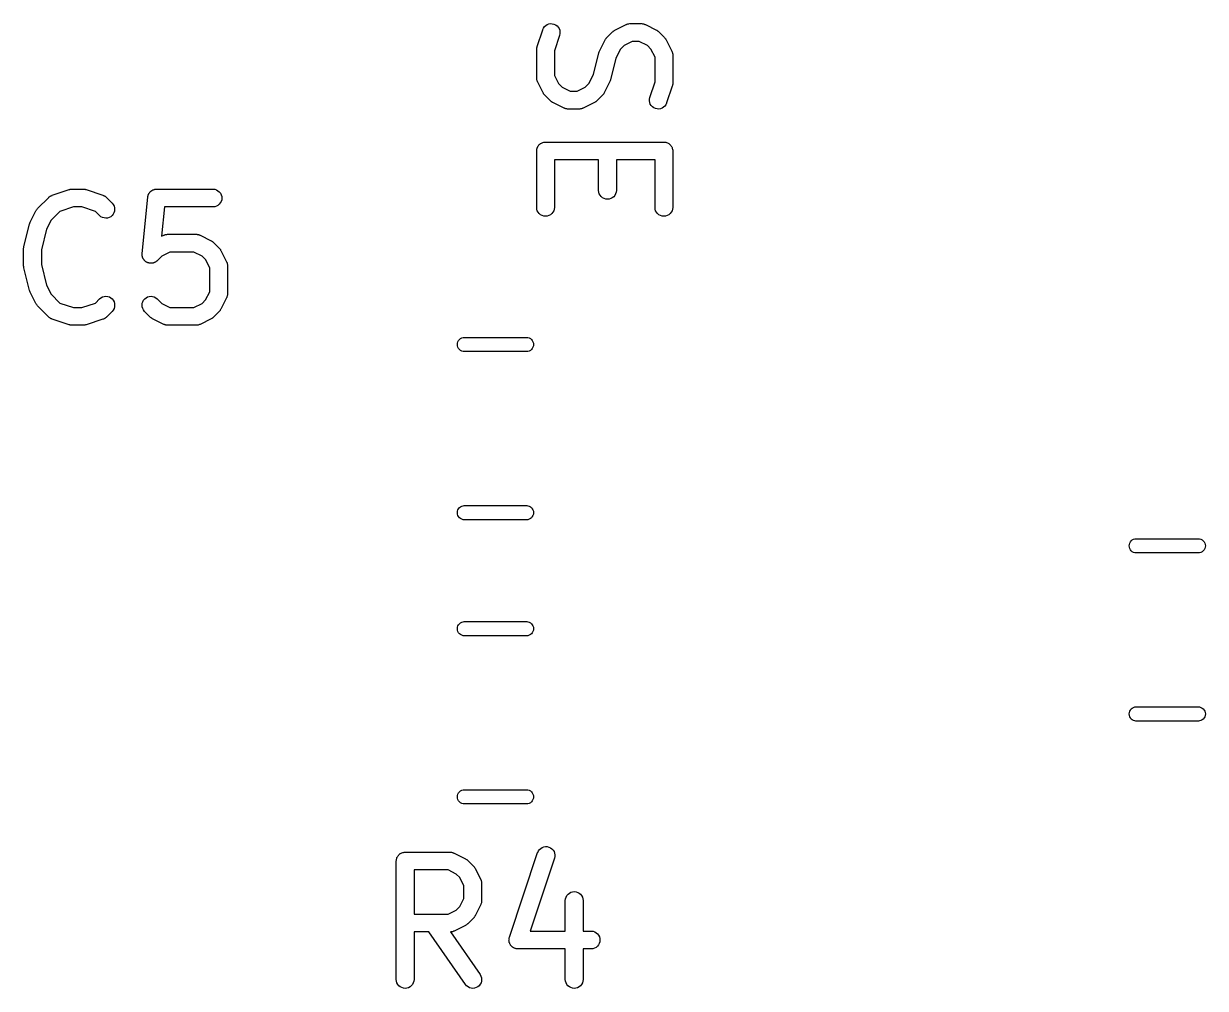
# Model space of a CAD drawing. Extents: x 156.4 to 200.3, y -120.7 to -71.6.
# Drawn here: x 166.34 to 176.32, y -92.03 to -83.88 of the extents above; entities that cross this region are included whole.
import ezdxf

# ---------------------------------------------------------------- set-up
doc = ezdxf.new("R2010")
doc.units = 0
doc.layers.add('BLACK', color=7, linetype='CONTINUOUS')

msp = doc.modelspace()

# ---------------------------------------------------------------- linework, layer by layer
at = {"layer": 'BLACK', "linetype": 'CONTINUOUS'}
for p, q in [((170.676, -84.0738), (170.724, -83.9309)), ((170.724, -83.9299), (170.731, -83.9167)), ((170.724, -83.9309), (170.724, -83.9299)), ((170.731, -83.9167), (170.739, -83.9048)), ((170.739, -83.9048), (170.75, -83.8949)), ((170.75, -83.8949), (170.762, -83.8872)), ((170.762, -83.8872), (170.776, -83.8821)), ((170.776, -83.8821), (170.791, -83.8798)), ((170.791, -83.8798), (170.805, -83.8803)), ((170.805, -83.8803), (170.819, -83.8837)), ((170.819, -83.8837), (170.833, -83.8897)), ((170.833, -83.8897), (170.845, -83.8982)), ((170.845, -83.8982), (170.855, -83.9089)), ((170.855, -83.9089), (170.862, -83.9213)), ((170.862, -83.9213), (170.868, -83.935)), ((170.868, -83.935), (170.87, -83.9495)), ((170.87, -83.9495), (170.87, -83.9641)), ((171.266, -83.9968), (171.314, -83.9492)), ((171.314, -83.9485), (171.318, -83.9459)), ((171.314, -83.9492), (171.314, -83.9485)), ((171.318, -83.9459), (171.321, -83.943)), ((171.321, -83.943), (171.323, -83.9413)), ((171.323, -83.9413), (171.326, -83.9394)), ((171.326, -83.9394), (171.33, -83.9374)), ((171.33, -83.9374), (171.333, -83.9352)), ((171.333, -83.9352), (171.428, -83.8876)), ((171.428, -83.8876), (171.429, -83.8871)), ((171.429, -83.8871), (171.431, -83.8863)), ((171.431, -83.8863), (171.433, -83.8853)), ((171.433, -83.8853), (171.438, -83.8838)), ((171.438, -83.8838), (171.443, -83.8821)), ((171.443, -83.8821), (171.445, -83.8817)), ((171.445, -83.8817), (171.447, -83.8811)), ((171.447, -83.8811), (171.452, -83.8806)), ((171.452, -83.8806), (171.458, -83.8798)), ((171.458, -83.8798), (171.46, -83.8799)), ((171.46, -83.8799), (171.462, -83.8796)), ((171.462, -83.8796), (171.557, -83.8796)), ((171.557, -83.8796), (171.558, -83.8796)), ((171.558, -83.8796), (171.56, -83.8799)), ((171.56, -83.8799), (171.563, -83.8798)), ((171.563, -83.8798), (171.568, -83.8807)), ((171.568, -83.8807), (171.573, -83.8813)), ((171.573, -83.8813), (171.575, -83.8819)), ((171.575, -83.8819), (171.577, -83.8823)), ((171.577, -83.8823), (171.582, -83.8842)), ((171.582, -83.8842), (171.587, -83.8857)), ((171.587, -83.8857), (171.589, -83.8868)), ((171.589, -83.8868), (171.591, -83.8876)), ((171.591, -83.8876), (171.686, -83.9352)), ((171.686, -83.9352), (171.687, -83.9357)), ((171.687, -83.9357), (171.69, -83.9379)), ((171.69, -83.9379), (171.694, -83.9399)), ((171.694, -83.9399), (171.697, -83.9419)), ((171.697, -83.9419), (171.699, -83.9436)), ((171.699, -83.9436), (171.702, -83.9466)), ((171.702, -83.9466), (171.705, -83.9492)), ((171.705, -83.9492), (171.753, -83.9968)), ((170.866, -83.9784), (170.823, -84.1097)), ((170.87, -83.9641), (170.866, -83.9784)), ((171.204, -84.1116), (171.252, -84.0163)), ((171.252, -84.0154), (171.255, -84.0119)), ((171.252, -84.0163), (171.252, -84.0154)), ((171.255, -84.0119), (171.257, -84.0082)), ((171.257, -84.0082), (171.259, -84.0057)), ((171.259, -84.0057), (171.26, -84.0031)), ((171.26, -84.0031), (171.263, -84.0001)), ((171.263, -84.0001), (171.266, -83.9968)), ((171.48, -84.0296), (171.411, -84.0639)), ((171.539, -84.0296), (171.48, -84.0296)), ((171.608, -84.0639), (171.539, -84.0296)), ((171.753, -83.9968), (171.754, -83.9976)), ((171.754, -83.9976), (171.756, -84.0009)), ((171.756, -84.0009), (171.759, -84.0039)), ((171.759, -84.0039), (171.761, -84.0066)), ((171.761, -84.0066), (171.763, -84.009)), ((171.763, -84.009), (171.765, -84.0128)), ((171.765, -84.0128), (171.767, -84.0163)), ((171.767, -84.0163), (171.815, -84.1116)), ((170.673, -84.0881), (170.674, -84.085)), ((170.673, -84.0923), (170.673, -84.0881)), ((170.673, -84.0965), (170.673, -84.0923)), ((170.673, -84.0975), (170.673, -84.0965)), ((170.673, -84.3356), (170.673, -84.0975)), ((170.674, -84.0819), (170.676, -84.0779)), ((170.674, -84.085), (170.674, -84.0819)), ((170.676, -84.0779), (170.676, -84.0738)), ((170.823, -84.1097), (170.823, -84.3179)), ((171.153, -84.3094), (171.199, -84.1269)), ((171.199, -84.1252), (171.202, -84.1187)), ((171.199, -84.1256), (171.199, -84.1252)), ((171.199, -84.1259), (171.199, -84.1256)), ((171.199, -84.1269), (171.199, -84.1259)), ((171.202, -84.1187), (171.204, -84.1122)), ((171.204, -84.1119), (171.204, -84.1116)), ((171.204, -84.1122), (171.204, -84.1119)), ((171.381, -84.0943), (171.342, -84.1713)), ((171.411, -84.0639), (171.381, -84.0943)), ((171.638, -84.0943), (171.608, -84.0639)), ((171.673, -84.1628), (171.638, -84.0943)), ((171.815, -84.1116), (171.815, -84.1125)), ((171.815, -84.1125), (171.816, -84.1146)), ((171.816, -84.1146), (171.817, -84.1165)), ((171.817, -84.1165), (171.818, -84.1215)), ((171.818, -84.1215), (171.82, -84.1263)), ((171.82, -84.1263), (171.821, -84.1284)), ((171.821, -84.1284), (171.821, -84.1306)), ((171.821, -84.1306), (171.822, -84.1357)), ((171.822, -84.1357), (171.822, -84.1407)), ((171.822, -84.1407), (171.822, -84.1429)), ((171.822, -84.1429), (171.823, -84.1451)), ((171.823, -84.1451), (171.823, -84.3832)), ((171.342, -84.1713), (171.297, -84.3538)), ((171.673, -84.371), (171.673, -84.1628)), ((170.673, -84.3378), (170.673, -84.3356)), ((170.673, -84.34), (170.673, -84.3378)), ((170.674, -84.3451), (170.673, -84.34)), ((170.674, -84.3502), (170.674, -84.3451)), ((170.675, -84.3523), (170.674, -84.3502)), ((170.675, -84.3545), (170.675, -84.3523)), ((170.677, -84.3593), (170.675, -84.3545)), ((170.823, -84.3179), (170.857, -84.3864)), ((171.115, -84.3864), (171.153, -84.3094)), ((171.296, -84.3555), (171.294, -84.362)), ((171.297, -84.3538), (171.296, -84.3548)), ((171.296, -84.3548), (171.296, -84.3551)), ((171.296, -84.3551), (171.296, -84.3555)), ((170.678, -84.3642), (170.677, -84.3593)), ((170.679, -84.3661), (170.678, -84.3642)), ((170.68, -84.3682), (170.679, -84.3661)), ((170.681, -84.3691), (170.68, -84.3682)), ((170.728, -84.4644), (170.681, -84.3691)), ((170.857, -84.3864), (170.887, -84.4168)), ((170.887, -84.4168), (170.956, -84.4511)), ((170.956, -84.4511), (171.016, -84.4511)), ((171.016, -84.4511), (171.084, -84.4168)), ((171.084, -84.4168), (171.115, -84.3864)), ((171.291, -84.3691), (171.243, -84.4644)), ((171.294, -84.362), (171.291, -84.3685)), ((171.291, -84.3685), (171.291, -84.3688)), ((171.291, -84.3688), (171.291, -84.3691)), ((171.629, -84.5024), (171.673, -84.371)), ((171.819, -84.4069), (171.771, -84.5498)), ((171.82, -84.4028), (171.819, -84.4069)), ((171.821, -84.3988), (171.82, -84.4028)), ((171.822, -84.3927), (171.821, -84.3957)), ((171.821, -84.3957), (171.821, -84.3988)), ((171.823, -84.3843), (171.822, -84.3884)), ((171.822, -84.3884), (171.822, -84.3927)), ((171.823, -84.3832), (171.823, -84.3843)), ((170.73, -84.4679), (170.728, -84.4644)), ((170.732, -84.4717), (170.73, -84.4679)), ((170.734, -84.4741), (170.732, -84.4717)), ((170.736, -84.4768), (170.734, -84.4741)), ((170.739, -84.4798), (170.736, -84.4768)), ((170.741, -84.4831), (170.739, -84.4798)), ((170.742, -84.4839), (170.741, -84.4831)), ((170.79, -84.5315), (170.742, -84.4839)), ((170.793, -84.5342), (170.79, -84.5315)), ((170.796, -84.5371), (170.793, -84.5342)), ((170.799, -84.5388), (170.796, -84.5371)), ((170.801, -84.5408), (170.799, -84.5388)), ((170.805, -84.5428), (170.801, -84.5408)), ((170.808, -84.5451), (170.805, -84.5428)), ((170.809, -84.5455), (170.808, -84.5451)), ((170.905, -84.5932), (170.809, -84.5455)), ((171.162, -84.5455), (171.067, -84.5932)), ((171.166, -84.5433), (171.162, -84.5455)), ((171.169, -84.5414), (171.166, -84.5433)), ((171.172, -84.5394), (171.169, -84.5414)), ((171.175, -84.5377), (171.172, -84.5394)), ((171.178, -84.5348), (171.175, -84.5377)), ((171.181, -84.5322), (171.178, -84.5348)), ((171.182, -84.5315), (171.181, -84.5322)), ((171.229, -84.4839), (171.182, -84.5315)), ((171.232, -84.4806), (171.229, -84.4839)), ((171.235, -84.4776), (171.232, -84.4806)), ((171.237, -84.475), (171.235, -84.4776)), ((171.239, -84.4726), (171.237, -84.475)), ((171.241, -84.4688), (171.239, -84.4726)), ((171.243, -84.4653), (171.241, -84.4688)), ((171.243, -84.4644), (171.243, -84.4653)), ((171.625, -84.5313), (171.626, -84.5166)), ((171.628, -84.5457), (171.625, -84.5313)), ((171.626, -84.5166), (171.629, -84.5024)), ((171.633, -84.5594), (171.628, -84.5457)), ((171.771, -84.5508), (171.765, -84.5641)), ((171.771, -84.5498), (171.771, -84.5508)), ((170.907, -84.5939), (170.905, -84.5932)), ((170.909, -84.595), (170.907, -84.5939)), ((170.913, -84.5966), (170.909, -84.595)), ((170.918, -84.5984), (170.913, -84.5966)), ((170.92, -84.5988), (170.918, -84.5984)), ((170.923, -84.5994), (170.92, -84.5988)), ((170.928, -84.6), (170.923, -84.5994)), ((170.933, -84.6009), (170.928, -84.6)), ((170.935, -84.6008), (170.933, -84.6009)), ((170.937, -84.6011), (170.935, -84.6008)), ((170.938, -84.6011), (170.937, -84.6011)), ((171.033, -84.6011), (170.938, -84.6011)), ((171.036, -84.6009), (171.033, -84.6011)), ((171.038, -84.6009), (171.036, -84.6009)), ((171.043, -84.6001), (171.038, -84.6009)), ((171.048, -84.5996), (171.043, -84.6001)), ((171.05, -84.599), (171.048, -84.5996)), ((171.052, -84.5987), (171.05, -84.599)), ((171.057, -84.5969), (171.052, -84.5987)), ((171.062, -84.5954), (171.057, -84.5969)), ((171.064, -84.5944), (171.062, -84.5954)), ((171.066, -84.5936), (171.064, -84.5944)), ((171.067, -84.5932), (171.066, -84.5936)), ((171.641, -84.5718), (171.633, -84.5594)), ((171.651, -84.5825), (171.641, -84.5718)), ((171.662, -84.591), (171.651, -84.5825)), ((171.676, -84.5971), (171.662, -84.591)), ((171.69, -84.6004), (171.676, -84.5971)), ((171.705, -84.6009), (171.69, -84.6004)), ((171.719, -84.5986), (171.705, -84.6009)), ((171.733, -84.5935), (171.719, -84.5986)), ((171.745, -84.5858), (171.733, -84.5935)), ((171.756, -84.5759), (171.745, -84.5858)), ((171.765, -84.5641), (171.756, -84.5759)), ((170.673, -84.9465), (170.674, -84.9396)), ((170.673, -84.9536), (170.673, -84.9465)), ((170.673, -84.9541), (170.673, -84.9536)), ((170.673, -84.9546), (170.673, -84.9541)), ((170.673, -84.9541), (170.673, -84.9541)), ((170.673, -84.9541), (170.673, -84.9541)), ((170.673, -85.4308), (170.673, -84.9546)), ((170.674, -84.939), (170.676, -84.9324)), ((170.674, -84.9393), (170.674, -84.939)), ((170.674, -84.9396), (170.674, -84.9393)), ((170.676, -84.9324), (170.678, -84.9256)), ((170.678, -84.9256), (170.679, -84.9253)), ((170.679, -84.9251), (170.682, -84.9189)), ((170.679, -84.9253), (170.679, -84.9251)), ((170.682, -84.9189), (170.685, -84.9127)), ((170.685, -84.9127), (170.686, -84.9125)), ((170.686, -84.9123), (170.69, -84.9068)), ((170.686, -84.9125), (170.686, -84.9123)), ((170.69, -84.9068), (170.695, -84.9014)), ((170.695, -84.9011), (170.701, -84.8967)), ((170.695, -84.9013), (170.695, -84.9011)), ((170.695, -84.9014), (170.695, -84.9013)), ((170.701, -84.8967), (170.706, -84.8922)), ((170.706, -84.892), (170.707, -84.8919)), ((170.706, -84.8922), (170.706, -84.892)), ((170.707, -84.8919), (170.713, -84.8886)), ((170.713, -84.8886), (170.719, -84.8853)), ((170.719, -84.8852), (170.72, -84.8851)), ((170.719, -84.8853), (170.719, -84.8852)), ((170.72, -84.8851), (170.726, -84.8831)), ((170.726, -84.8831), (170.733, -84.8811)), ((170.733, -84.8811), (170.733, -84.881)), ((170.733, -84.881), (170.734, -84.881)), ((170.734, -84.881), (170.741, -84.8803)), ((170.741, -84.8803), (170.748, -84.8796)), ((170.748, -84.8796), (171.748, -84.8796)), ((171.748, -84.8796), (171.748, -84.8796)), ((171.748, -84.8796), (171.748, -84.8796)), ((171.748, -84.8796), (171.749, -84.8796)), ((171.748, -84.8796), (171.748, -84.8796)), ((171.749, -84.8796), (171.756, -84.8804)), ((171.756, -84.8804), (171.763, -84.8812)), ((171.763, -84.8812), (171.763, -84.8813)), ((171.763, -84.8813), (171.763, -84.8813)), ((171.763, -84.8813), (171.77, -84.8834)), ((171.77, -84.8834), (171.777, -84.8855)), ((171.777, -84.8855), (171.777, -84.8856)), ((171.777, -84.8856), (171.777, -84.8857)), ((171.777, -84.8857), (171.783, -84.8891)), ((171.783, -84.8891), (171.79, -84.8925)), ((171.79, -84.8925), (171.79, -84.8926)), ((171.79, -84.8926), (171.79, -84.8928)), ((171.79, -84.8928), (171.795, -84.8973)), ((171.795, -84.8973), (171.801, -84.9018)), ((171.801, -84.9018), (171.801, -84.902)), ((171.801, -84.902), (171.801, -84.9022)), ((171.801, -84.9022), (171.806, -84.9076)), ((171.806, -84.9076), (171.81, -84.9131)), ((171.81, -84.9131), (171.81, -84.9134)), ((171.81, -84.9134), (171.81, -84.9136)), ((171.81, -84.9136), (171.814, -84.9198)), ((171.814, -84.9198), (171.817, -84.9261)), ((171.817, -84.9261), (171.817, -84.9263)), ((171.817, -84.9263), (171.817, -84.9265)), ((171.817, -84.9265), (171.819, -84.9333)), ((171.819, -84.9333), (171.821, -84.9401)), ((171.821, -84.9401), (171.821, -84.9403)), ((171.821, -84.9403), (171.821, -84.9406)), ((171.821, -84.9406), (171.822, -84.9476)), ((171.822, -84.9476), (171.823, -84.9546)), ((171.823, -84.9546), (171.823, -85.4308)), ((171.196, -85.0296), (170.823, -85.0296)), ((170.823, -85.0296), (170.823, -85.4308)), ((171.196, -85.288), (171.196, -85.0296)), ((171.673, -85.0296), (171.346, -85.0296)), ((171.346, -85.0296), (171.346, -85.288)), ((171.673, -85.4308), (171.673, -85.0296)), ((166.456, -85.4422), (166.552, -85.347)), ((166.552, -85.3462), (166.554, -85.3449)), ((166.552, -85.347), (166.552, -85.3462)), ((166.554, -85.3449), (166.556, -85.3433)), ((166.556, -85.3433), (166.56, -85.3403)), ((166.56, -85.3403), (166.564, -85.3371)), ((166.564, -85.3371), (166.566, -85.3361)), ((166.566, -85.3361), (166.568, -85.3348)), ((166.568, -85.3348), (166.572, -85.3327)), ((166.572, -85.3327), (166.577, -85.3304)), ((166.577, -85.3304), (166.579, -85.3297)), ((166.579, -85.3297), (166.581, -85.3288)), ((166.581, -85.3288), (166.724, -85.2812)), ((166.724, -85.2812), (166.725, -85.2809)), ((166.725, -85.2809), (166.729, -85.28)), ((166.729, -85.28), (166.733, -85.2788)), ((166.733, -85.2788), (166.736, -85.2785)), ((166.736, -85.2785), (166.739, -85.2779)), ((166.739, -85.2779), (166.743, -85.2778)), ((166.743, -85.2778), (166.748, -85.2774)), ((166.748, -85.2774), (166.843, -85.2774)), ((166.843, -85.2774), (166.844, -85.2774)), ((166.844, -85.2774), (166.848, -85.2779)), ((166.848, -85.2779), (166.852, -85.278)), ((166.852, -85.278), (166.855, -85.2787)), ((166.855, -85.2787), (166.858, -85.279)), ((166.858, -85.279), (166.862, -85.2803)), ((166.862, -85.2803), (166.867, -85.2812)), ((166.867, -85.2812), (167.009, -85.3288)), ((167.009, -85.3288), (167.01, -85.3292)), ((167.01, -85.3292), (167.012, -85.3301)), ((167.012, -85.3301), (167.015, -85.3308)), ((167.015, -85.3308), (167.019, -85.3332)), ((167.019, -85.3332), (167.024, -85.3353)), ((167.024, -85.3353), (167.025, -85.3366)), ((167.025, -85.3366), (167.027, -85.3377)), ((167.027, -85.3377), (167.031, -85.3409)), ((167.031, -85.3409), (167.036, -85.3439)), ((167.036, -85.3439), (167.037, -85.3456)), ((167.037, -85.3456), (167.039, -85.347)), ((167.039, -85.347), (167.086, -85.3946)), ((167.34, -85.8211), (167.387, -85.3449)), ((167.387, -85.3439), (167.388, -85.3406)), ((167.387, -85.3449), (167.387, -85.3439)), ((167.388, -85.3373), (167.39, -85.3335)), ((167.388, -85.3406), (167.388, -85.3373)), ((167.39, -85.3296), (167.392, -85.3265)), ((167.39, -85.3335), (167.39, -85.3296)), ((167.392, -85.3265), (167.393, -85.3233)), ((167.393, -85.3233), (167.395, -85.3198)), ((167.395, -85.3198), (167.396, -85.3161)), ((167.396, -85.3161), (167.398, -85.3134)), ((167.398, -85.3134), (167.4, -85.3104)), ((167.4, -85.3104), (167.402, -85.3074)), ((167.402, -85.3074), (167.405, -85.3041)), ((167.405, -85.3041), (167.407, -85.3017)), ((167.407, -85.3017), (167.409, -85.2992)), ((167.409, -85.2992), (167.412, -85.2966)), ((167.412, -85.2966), (167.415, -85.2938)), ((167.415, -85.2938), (167.418, -85.292)), ((167.418, -85.292), (167.42, -85.2899)), ((167.42, -85.2899), (167.424, -85.288)), ((167.424, -85.288), (167.427, -85.2858)), ((167.427, -85.2858), (167.43, -85.2846)), ((167.43, -85.2846), (167.433, -85.283)), ((167.433, -85.283), (167.437, -85.2819)), ((167.437, -85.2819), (167.441, -85.2804)), ((167.441, -85.2804), (167.444, -85.2798)), ((167.444, -85.2798), (167.447, -85.2788)), ((167.447, -85.2788), (167.451, -85.2784)), ((167.451, -85.2784), (167.455, -85.2777)), ((167.455, -85.2777), (167.459, -85.2777)), ((167.459, -85.2777), (167.462, -85.2774)), ((167.462, -85.2774), (167.938, -85.2774)), ((167.938, -85.2774), (167.939, -85.2774)), ((167.939, -85.2774), (167.954, -85.279)), ((167.954, -85.279), (167.968, -85.2834)), ((167.968, -85.2834), (167.98, -85.2905)), ((167.98, -85.2905), (167.992, -85.2999)), ((167.992, -85.2999), (168.001, -85.3113)), ((168.001, -85.3113), (168.008, -85.3243)), ((168.008, -85.3243), (168.012, -85.3383)), ((168.012, -85.3383), (168.013, -85.3529)), ((168.013, -85.3529), (168.012, -85.3675)), ((171.198, -85.3025), (171.196, -85.288)), ((171.202, -85.3166), (171.198, -85.3025)), ((171.209, -85.3295), (171.202, -85.3166)), ((171.218, -85.3408), (171.209, -85.3295)), ((171.229, -85.3502), (171.218, -85.3408)), ((171.242, -85.3571), (171.229, -85.3502)), ((171.312, -85.3507), (171.3, -85.3575)), ((171.324, -85.3416), (171.312, -85.3507)), ((171.333, -85.3303), (171.324, -85.3416)), ((171.34, -85.3175), (171.333, -85.3303)), ((171.345, -85.3036), (171.34, -85.3175)), ((171.346, -85.289), (171.345, -85.3036)), ((171.346, -85.288), (171.346, -85.289)), ((166.445, -85.4572), (166.447, -85.4535)), ((166.447, -85.4535), (166.449, -85.4511)), ((166.449, -85.4511), (166.451, -85.4485)), ((166.451, -85.4485), (166.454, -85.4455)), ((166.454, -85.4455), (166.456, -85.4422)), ((166.76, -85.4274), (166.645, -85.4656)), ((166.831, -85.4274), (166.76, -85.4274)), ((166.945, -85.4656), (166.831, -85.4274)), ((167.086, -85.3946), (167.087, -85.3953)), ((167.087, -85.3953), (167.096, -85.4068)), ((167.096, -85.4068), (167.103, -85.4198)), ((167.103, -85.4198), (167.107, -85.4338)), ((167.107, -85.4338), (167.108, -85.4484)), ((167.108, -85.4484), (167.107, -85.463)), ((167.53, -85.4274), (167.505, -85.6756)), ((167.938, -85.4274), (167.53, -85.4274)), ((167.953, -85.426), (167.938, -85.4274)), ((167.967, -85.4217), (167.953, -85.426)), ((167.98, -85.4148), (167.967, -85.4217)), ((167.991, -85.4056), (167.98, -85.4148)), ((168, -85.3943), (167.991, -85.4056)), ((168.007, -85.3814), (168, -85.3943)), ((168.012, -85.3675), (168.007, -85.3814)), ((170.674, -85.4454), (170.673, -85.4308)), ((170.678, -85.4594), (170.674, -85.4454)), ((170.821, -85.4464), (170.817, -85.4604)), ((170.823, -85.4319), (170.821, -85.4464)), ((170.823, -85.4308), (170.823, -85.4319)), ((171.256, -85.3614), (171.242, -85.3571)), ((171.271, -85.363), (171.256, -85.3614)), ((171.285, -85.3616), (171.271, -85.363)), ((171.3, -85.3575), (171.285, -85.3616)), ((171.674, -85.4454), (171.673, -85.4308)), ((171.678, -85.4594), (171.674, -85.4454)), ((171.821, -85.4464), (171.817, -85.4604)), ((171.823, -85.4319), (171.821, -85.4464)), ((171.823, -85.4308), (171.823, -85.4319)), ((166.395, -85.5569), (166.442, -85.4617)), ((166.442, -85.4617), (166.443, -85.4608)), ((166.443, -85.4608), (166.445, -85.4572)), ((166.571, -85.5397), (166.533, -85.6167)), ((166.645, -85.4656), (166.571, -85.5397)), ((166.98, -85.5007), (166.945, -85.4656)), ((166.992, -85.5099), (166.98, -85.5007)), ((167.005, -85.5169), (166.992, -85.5099)), ((167.019, -85.5211), (167.005, -85.5169)), ((167.033, -85.5226), (167.019, -85.5211)), ((167.048, -85.5212), (167.033, -85.5226)), ((167.062, -85.5171), (167.048, -85.5212)), ((167.075, -85.5102), (167.062, -85.5171)), ((167.086, -85.501), (167.075, -85.5102)), ((167.095, -85.4898), (167.086, -85.501)), ((167.102, -85.4769), (167.095, -85.4898)), ((167.107, -85.463), (167.102, -85.4769)), ((170.685, -85.4723), (170.678, -85.4594)), ((170.694, -85.4837), (170.685, -85.4723)), ((170.706, -85.493), (170.694, -85.4837)), ((170.719, -85.5), (170.706, -85.493)), ((170.733, -85.5043), (170.719, -85.5)), ((170.747, -85.5058), (170.733, -85.5043)), ((170.762, -85.5045), (170.747, -85.5058)), ((170.776, -85.5004), (170.762, -85.5045)), ((170.789, -85.4936), (170.776, -85.5004)), ((170.8, -85.4844), (170.789, -85.4936)), ((170.81, -85.4732), (170.8, -85.4844)), ((170.817, -85.4604), (170.81, -85.4732)), ((171.685, -85.4723), (171.678, -85.4594)), ((171.694, -85.4837), (171.685, -85.4723)), ((171.706, -85.493), (171.694, -85.4837)), ((171.719, -85.5), (171.706, -85.493)), ((171.733, -85.5043), (171.719, -85.5)), ((171.747, -85.5058), (171.733, -85.5043)), ((171.762, -85.5045), (171.747, -85.5058)), ((171.776, -85.5004), (171.762, -85.5045)), ((171.789, -85.4936), (171.776, -85.5004)), ((171.8, -85.4844), (171.789, -85.4936)), ((171.81, -85.4732), (171.8, -85.4844)), ((171.817, -85.4604), (171.81, -85.4732)), ((166.342, -85.7628), (166.389, -85.5723)), ((166.389, -85.5713), (166.39, -85.5709)), ((166.389, -85.5723), (166.389, -85.5713)), ((166.39, -85.5706), (166.392, -85.5641)), ((166.39, -85.5709), (166.39, -85.5706)), ((166.392, -85.5641), (166.395, -85.5576)), ((166.395, -85.5573), (166.395, -85.5569)), ((166.395, -85.5576), (166.395, -85.5573)), ((166.533, -85.6167), (166.489, -85.7902)), ((167.505, -85.6756), (167.524, -85.6663)), ((167.524, -85.6663), (167.525, -85.6658)), ((167.525, -85.6658), (167.527, -85.665)), ((167.527, -85.665), (167.529, -85.664)), ((167.529, -85.664), (167.533, -85.6625)), ((167.533, -85.6625), (167.538, -85.6607)), ((167.538, -85.6607), (167.54, -85.6604)), ((167.54, -85.6604), (167.543, -85.6598)), ((167.543, -85.6598), (167.548, -85.6593)), ((167.548, -85.6593), (167.553, -85.6585)), ((167.553, -85.6585), (167.555, -85.6585)), ((167.555, -85.6585), (167.557, -85.6583)), ((167.557, -85.6583), (167.795, -85.6583)), ((167.795, -85.6583), (167.796, -85.6583)), ((167.796, -85.6583), (167.798, -85.6586)), ((167.798, -85.6586), (167.801, -85.6585)), ((167.801, -85.6585), (167.806, -85.6594)), ((167.806, -85.6594), (167.811, -85.66)), ((167.811, -85.66), (167.813, -85.6606)), ((167.813, -85.6606), (167.815, -85.661)), ((167.815, -85.661), (167.82, -85.6628)), ((167.82, -85.6628), (167.825, -85.6644)), ((167.825, -85.6644), (167.827, -85.6655)), ((167.827, -85.6655), (167.829, -85.6663)), ((167.829, -85.6663), (167.924, -85.7139)), ((167.924, -85.7139), (167.925, -85.7143)), ((167.925, -85.7143), (167.928, -85.7166)), ((167.928, -85.7166), (167.932, -85.7186)), ((167.932, -85.7186), (167.935, -85.7206)), ((167.935, -85.7206), (167.937, -85.7223)), ((167.937, -85.7223), (167.94, -85.7252)), ((167.94, -85.7252), (167.944, -85.7279)), ((167.944, -85.7279), (167.991, -85.7755)), ((166.339, -85.7772), (166.34, -85.7713)), ((166.339, -85.7786), (166.339, -85.7772)), ((166.339, -85.7799), (166.339, -85.7786)), ((166.339, -85.781), (166.339, -85.7799)), ((166.339, -85.9238), (166.339, -85.781)), ((166.34, -85.7713), (166.341, -85.7654)), ((166.341, -85.7641), (166.342, -85.7628)), ((166.341, -85.7654), (166.341, -85.7641)), ((166.489, -85.7902), (166.489, -85.9146)), ((167.339, -85.8283), (167.34, -85.8247)), ((167.34, -85.832), (167.339, -85.8283)), ((167.34, -85.8247), (167.34, -85.8211)), ((167.34, -85.8357), (167.34, -85.832)), ((167.34, -85.8393), (167.34, -85.8357)), ((167.341, -85.8429), (167.34, -85.8393)), ((167.342, -85.8465), (167.341, -85.8429)), ((167.342, -85.8501), (167.342, -85.8465)), ((167.344, -85.8534), (167.342, -85.8501)), ((167.345, -85.8569), (167.344, -85.8534)), ((167.506, -85.8426), (167.467, -85.8816)), ((167.575, -85.8083), (167.506, -85.8426)), ((167.778, -85.8083), (167.575, -85.8083)), ((167.846, -85.8426), (167.778, -85.8083)), ((167.876, -85.873), (167.846, -85.8426)), ((167.991, -85.7755), (167.992, -85.7763)), ((167.992, -85.7763), (167.994, -85.7796)), ((167.994, -85.7796), (167.997, -85.7826)), ((167.997, -85.7826), (167.999, -85.7853)), ((167.999, -85.7853), (168.001, -85.7877)), ((168.001, -85.7877), (168.003, -85.7915)), ((168.003, -85.7915), (168.005, -85.795)), ((168.005, -85.795), (168.053, -85.8903)), ((166.339, -85.9251), (166.339, -85.9238)), ((166.339, -85.9265), (166.339, -85.9251)), ((166.34, -85.9324), (166.339, -85.9265)), ((166.341, -85.9384), (166.34, -85.9324)), ((166.341, -85.9397), (166.341, -85.9384)), ((166.341, -85.941), (166.341, -85.9397)), ((166.342, -85.942), (166.341, -85.941)), ((166.389, -86.1325), (166.342, -85.942)), ((166.489, -85.9146), (166.533, -86.0881)), ((167.347, -85.8602), (167.345, -85.8569)), ((167.348, -85.8637), (167.347, -85.8602)), ((167.35, -85.8667), (167.348, -85.8637)), ((167.352, -85.8699), (167.35, -85.8667)), ((167.354, -85.8728), (167.352, -85.8699)), ((167.356, -85.8759), (167.354, -85.8728)), ((167.359, -85.8784), (167.356, -85.8759)), ((167.361, -85.8812), (167.359, -85.8784)), ((167.364, -85.8836), (167.361, -85.8812)), ((167.366, -85.8863), (167.364, -85.8836)), ((167.369, -85.8883), (167.366, -85.8863)), ((167.372, -85.8906), (167.369, -85.8883)), ((167.375, -85.8924), (167.372, -85.8906)), ((167.378, -85.8945), (167.375, -85.8924)), ((167.382, -85.8959), (167.378, -85.8945)), ((167.385, -85.8976), (167.382, -85.8959)), ((167.389, -85.8987), (167.385, -85.8976)), ((167.392, -85.9002), (167.389, -85.8987)), ((167.396, -85.9009), (167.392, -85.9002)), ((167.399, -85.902), (167.396, -85.9009)), ((167.403, -85.9024), (167.399, -85.902)), ((167.406, -85.9031), (167.403, -85.9024)), ((167.41, -85.9032), (167.406, -85.9031)), ((167.413, -85.9036), (167.41, -85.9032)), ((167.417, -85.9032), (167.413, -85.9036)), ((167.421, -85.9033), (167.417, -85.9032)), ((167.424, -85.9026), (167.421, -85.9033)), ((167.428, -85.9023), (167.424, -85.9026)), ((167.432, -85.9012), (167.428, -85.9023)), ((167.435, -85.9006), (167.432, -85.9012)), ((167.439, -85.8992), (167.435, -85.9006)), ((167.442, -85.8982), (167.439, -85.8992)), ((167.445, -85.8965), (167.442, -85.8982)), ((167.449, -85.8951), (167.445, -85.8965)), ((167.452, -85.8931), (167.449, -85.8951)), ((167.455, -85.8915), (167.452, -85.8931)), ((167.458, -85.8891), (167.455, -85.8915)), ((167.461, -85.8871), (167.458, -85.8891)), ((167.464, -85.8846), (167.461, -85.8871)), ((167.467, -85.8823), (167.464, -85.8846)), ((167.467, -85.8816), (167.467, -85.8823)), ((167.911, -85.9415), (167.876, -85.873)), ((167.911, -86.1442), (167.911, -85.9415)), ((168.053, -85.8903), (168.053, -85.8912)), ((168.053, -85.8912), (168.054, -85.8933)), ((168.054, -85.8933), (168.055, -85.8952)), ((168.055, -85.8952), (168.057, -85.9001)), ((168.057, -85.9001), (168.058, -85.9049)), ((168.058, -85.9049), (168.059, -85.9071)), ((168.059, -85.9071), (168.059, -85.9092)), ((168.059, -85.9092), (168.06, -85.9143)), ((168.06, -85.9143), (168.061, -85.9194)), ((168.061, -85.9194), (168.06, -85.9216)), ((168.06, -85.9216), (168.061, -85.9238)), ((168.061, -85.9238), (168.061, -86.1619)), ((166.389, -86.1328), (166.389, -86.1325)), ((166.389, -86.1331), (166.389, -86.1328)), ((166.392, -86.1396), (166.389, -86.1331)), ((166.394, -86.1463), (166.392, -86.1396)), ((166.394, -86.1466), (166.394, -86.1463)), ((166.394, -86.1469), (166.394, -86.1466)), ((166.395, -86.1478), (166.394, -86.1469)), ((166.442, -86.2431), (166.395, -86.1478)), ((166.533, -86.0881), (166.571, -86.1651)), ((167.876, -86.2127), (167.911, -86.1442)), ((166.445, -86.2466), (166.442, -86.2431)), ((166.447, -86.2504), (166.445, -86.2466)), ((166.449, -86.2528), (166.447, -86.2504)), ((166.45, -86.2555), (166.449, -86.2528)), ((166.571, -86.1651), (166.645, -86.2392)), ((166.645, -86.2392), (166.76, -86.2774)), ((166.831, -86.2774), (166.945, -86.2392)), ((166.945, -86.2392), (166.98, -86.2041)), ((166.98, -86.2041), (166.981, -86.2034)), ((166.981, -86.2034), (166.992, -86.1942)), ((166.992, -86.1942), (167.005, -86.1875)), ((167.005, -86.1875), (167.02, -86.1834)), ((167.02, -86.1834), (167.034, -86.1821)), ((167.034, -86.1821), (167.049, -86.1837)), ((167.049, -86.1837), (167.063, -86.1881)), ((167.063, -86.1881), (167.075, -86.1951)), ((167.075, -86.1951), (167.087, -86.2045)), ((167.087, -86.2045), (167.096, -86.2159)), ((167.096, -86.2159), (167.103, -86.2288)), ((167.103, -86.2288), (167.107, -86.2428)), ((167.107, -86.2428), (167.108, -86.2574)), ((167.339, -86.2564), (167.341, -86.2418)), ((167.341, -86.2418), (167.345, -86.2278)), ((167.345, -86.2278), (167.352, -86.215)), ((167.352, -86.215), (167.362, -86.2037)), ((167.362, -86.2037), (167.373, -86.1945)), ((167.373, -86.1945), (167.386, -86.1877)), ((167.386, -86.1877), (167.4, -86.1835)), ((167.4, -86.1835), (167.415, -86.1821)), ((167.415, -86.1821), (167.429, -86.1836)), ((167.429, -86.1836), (167.443, -86.1879)), ((167.443, -86.1879), (167.456, -86.1948)), ((167.456, -86.1948), (167.467, -86.2041)), ((167.467, -86.2041), (167.506, -86.2431)), ((167.506, -86.2431), (167.575, -86.2774)), ((167.778, -86.2774), (167.846, -86.2431)), ((167.846, -86.2431), (167.876, -86.2127)), ((168.053, -86.1954), (168.005, -86.2907)), ((168.054, -86.1934), (168.053, -86.1954)), ((168.055, -86.1914), (168.054, -86.1934)), ((168.056, -86.1866), (168.055, -86.1914)), ((168.058, -86.1818), (168.056, -86.1866)), ((168.059, -86.1775), (168.058, -86.1796)), ((168.058, -86.1796), (168.058, -86.1818)), ((168.06, -86.1724), (168.059, -86.1775)), ((168.061, -86.163), (168.06, -86.1651)), ((168.06, -86.1651), (168.061, -86.1674)), ((168.061, -86.1674), (168.06, -86.1724)), ((168.061, -86.1619), (168.061, -86.163)), ((166.453, -86.2585), (166.45, -86.2555)), ((166.456, -86.2618), (166.453, -86.2585)), ((166.456, -86.2626), (166.456, -86.2618)), ((166.552, -86.3578), (166.456, -86.2626)), ((166.76, -86.2774), (166.831, -86.2774)), ((167.086, -86.3102), (167.039, -86.3578)), ((167.096, -86.2989), (167.086, -86.3102)), ((167.103, -86.286), (167.096, -86.2989)), ((167.107, -86.272), (167.103, -86.286)), ((167.108, -86.2574), (167.107, -86.272)), ((167.341, -86.2709), (167.339, -86.2564)), ((167.345, -86.285), (167.341, -86.2709)), ((167.351, -86.298), (167.345, -86.285)), ((167.361, -86.3094), (167.351, -86.298)), ((167.361, -86.3102), (167.361, -86.3094)), ((167.409, -86.3578), (167.361, -86.3102)), ((167.575, -86.2774), (167.778, -86.2774)), ((167.991, -86.3102), (167.944, -86.3578)), ((167.994, -86.3069), (167.991, -86.3102)), ((167.997, -86.3039), (167.994, -86.3069)), ((167.998, -86.3013), (167.997, -86.3039)), ((168, -86.2989), (167.998, -86.3013)), ((168.002, -86.2952), (168, -86.2989)), ((168.005, -86.2916), (168.002, -86.2952)), ((168.005, -86.2907), (168.005, -86.2916)), ((166.553, -86.3592), (166.552, -86.3578)), ((166.555, -86.3608), (166.553, -86.3592)), ((166.559, -86.3638), (166.555, -86.3608)), ((166.563, -86.3671), (166.559, -86.3638)), ((166.565, -86.3681), (166.563, -86.3671)), ((166.567, -86.3694), (166.565, -86.3681)), ((166.571, -86.3716), (166.567, -86.3694)), ((166.576, -86.374), (166.571, -86.3716)), ((166.578, -86.3746), (166.576, -86.374)), ((166.58, -86.3756), (166.578, -86.3746)), ((166.581, -86.3759), (166.58, -86.3756)), ((166.724, -86.4235), (166.581, -86.3759)), ((166.728, -86.4245), (166.724, -86.4235)), ((166.732, -86.4257), (166.728, -86.4245)), ((166.735, -86.4261), (166.732, -86.4257)), ((166.738, -86.4268), (166.735, -86.4261)), ((166.742, -86.4269), (166.738, -86.4268)), ((166.747, -86.4274), (166.742, -86.4269)), ((166.748, -86.4274), (166.747, -86.4274)), ((166.843, -86.4274), (166.748, -86.4274)), ((166.847, -86.427), (166.843, -86.4274)), ((166.851, -86.4269), (166.847, -86.427)), ((166.854, -86.4263), (166.851, -86.4269)), ((166.857, -86.426), (166.854, -86.4263)), ((166.861, -86.4247), (166.857, -86.426)), ((166.866, -86.4239), (166.861, -86.4247)), ((166.867, -86.4235), (166.866, -86.4239)), ((167.009, -86.3759), (166.867, -86.4235)), ((167.011, -86.375), (167.009, -86.3759)), ((167.014, -86.3744), (167.011, -86.375)), ((167.018, -86.372), (167.014, -86.3744)), ((167.023, -86.37), (167.018, -86.372)), ((167.025, -86.3687), (167.023, -86.37)), ((167.027, -86.3677), (167.025, -86.3687)), ((167.031, -86.3645), (167.027, -86.3677)), ((167.035, -86.3615), (167.031, -86.3645)), ((167.036, -86.3599), (167.035, -86.3615)), ((167.038, -86.3585), (167.036, -86.3599)), ((167.039, -86.3578), (167.038, -86.3585)), ((167.412, -86.3605), (167.409, -86.3578)), ((167.415, -86.3634), (167.412, -86.3605)), ((167.418, -86.3651), (167.415, -86.3634)), ((167.42, -86.3671), (167.418, -86.3651)), ((167.424, -86.3691), (167.42, -86.3671)), ((167.427, -86.3714), (167.424, -86.3691)), ((167.428, -86.3718), (167.427, -86.3714)), ((167.524, -86.4195), (167.428, -86.3718)), ((167.526, -86.4203), (167.524, -86.4195)), ((167.528, -86.4213), (167.526, -86.4203)), ((167.532, -86.4229), (167.528, -86.4213)), ((167.537, -86.4247), (167.532, -86.4229)), ((167.539, -86.4251), (167.537, -86.4247)), ((167.542, -86.4257), (167.539, -86.4251)), ((167.547, -86.4263), (167.542, -86.4257)), ((167.552, -86.4272), (167.547, -86.4263)), ((167.554, -86.4271), (167.552, -86.4272)), ((167.556, -86.4274), (167.554, -86.4271)), ((167.557, -86.4274), (167.556, -86.4274)), ((167.795, -86.4274), (167.557, -86.4274)), ((167.797, -86.4272), (167.795, -86.4274)), ((167.8, -86.4273), (167.797, -86.4272)), ((167.805, -86.4265), (167.8, -86.4273)), ((167.81, -86.426), (167.805, -86.4265)), ((167.812, -86.4253), (167.81, -86.426)), ((167.814, -86.425), (167.812, -86.4253)), ((167.819, -86.4232), (167.814, -86.425)), ((167.824, -86.4217), (167.819, -86.4232)), ((167.826, -86.4207), (167.824, -86.4217)), ((167.828, -86.4199), (167.826, -86.4207)), ((167.829, -86.4195), (167.828, -86.4199)), ((167.924, -86.3718), (167.829, -86.4195)), ((167.928, -86.3696), (167.924, -86.3718)), ((167.931, -86.3677), (167.928, -86.3696)), ((167.934, -86.3657), (167.931, -86.3677)), ((167.936, -86.3641), (167.934, -86.3657)), ((167.939, -86.3612), (167.936, -86.3641)), ((167.943, -86.3585), (167.939, -86.3612)), ((167.944, -86.3578), (167.943, -86.3585)), ((170.014, -86.5565), (170.021, -86.5474)), ((170.021, -86.5474), (170.03, -86.5399)), ((170.03, -86.5399), (170.041, -86.5343)), ((170.041, -86.5343), (170.052, -86.5309)), ((170.052, -86.5309), (170.061, -86.53)), ((170.061, -86.53), (170.589, -86.53)), ((170.589, -86.53), (170.598, -86.5309)), ((170.598, -86.5309), (170.609, -86.5343)), ((170.609, -86.5343), (170.62, -86.5399)), ((170.62, -86.5399), (170.629, -86.5474)), ((170.629, -86.5474), (170.636, -86.5565)), ((170.003, -86.59), (170.005, -86.5782)), ((170.005, -86.6018), (170.003, -86.59)), ((170.005, -86.5782), (170.008, -86.5669)), ((170.008, -86.6131), (170.005, -86.6018)), ((170.008, -86.5669), (170.014, -86.5565)), ((170.014, -86.6235), (170.008, -86.6131)), ((170.021, -86.6326), (170.014, -86.6235)), ((170.03, -86.6401), (170.021, -86.6326)), ((170.041, -86.6457), (170.03, -86.6401)), ((170.052, -86.6491), (170.041, -86.6457)), ((170.061, -86.65), (170.052, -86.6491)), ((170.589, -86.65), (170.061, -86.65)), ((170.598, -86.6491), (170.589, -86.65)), ((170.609, -86.6457), (170.598, -86.6491)), ((170.62, -86.6401), (170.609, -86.6457)), ((170.629, -86.6326), (170.62, -86.6401)), ((170.636, -86.6235), (170.629, -86.6326)), ((170.636, -86.5565), (170.642, -86.5669)), ((170.642, -86.6131), (170.636, -86.6235)), ((170.642, -86.5669), (170.645, -86.5782)), ((170.645, -86.6018), (170.642, -86.6131)), ((170.645, -86.5782), (170.647, -86.59)), ((170.647, -86.59), (170.645, -86.6018)), ((170.052, -87.9509), (170.061, -87.95)), ((170.061, -87.95), (170.589, -87.95)), ((170.589, -87.95), (170.598, -87.9509)), ((170.003, -88.01), (170.005, -87.9982)), ((170.005, -88.0218), (170.003, -88.01)), ((170.005, -87.9982), (170.008, -87.9869)), ((170.008, -88.0331), (170.005, -88.0218)), ((170.008, -87.9869), (170.014, -87.9765)), ((170.014, -88.0435), (170.008, -88.0331)), ((170.014, -87.9765), (170.021, -87.9674)), ((170.021, -88.0526), (170.014, -88.0435)), ((170.021, -87.9674), (170.03, -87.9599)), ((170.03, -87.9599), (170.041, -87.9543)), ((170.041, -87.9543), (170.052, -87.9509)), ((170.598, -87.9509), (170.609, -87.9543)), ((170.609, -87.9543), (170.62, -87.9599)), ((170.62, -87.9599), (170.629, -87.9674)), ((170.629, -87.9674), (170.636, -87.9765)), ((170.636, -88.0435), (170.629, -88.0526)), ((170.636, -87.9765), (170.642, -87.9869)), ((170.642, -88.0331), (170.636, -88.0435)), ((170.642, -87.9869), (170.645, -87.9982)), ((170.645, -88.0218), (170.642, -88.0331)), ((170.645, -87.9982), (170.647, -88.01)), ((170.647, -88.01), (170.645, -88.0218)), ((170.03, -88.0601), (170.021, -88.0526)), ((170.041, -88.0657), (170.03, -88.0601)), ((170.052, -88.0691), (170.041, -88.0657)), ((170.061, -88.07), (170.052, -88.0691)), ((170.589, -88.07), (170.061, -88.07)), ((170.598, -88.0691), (170.589, -88.07)), ((170.609, -88.0657), (170.598, -88.0691)), ((170.62, -88.0601), (170.609, -88.0657)), ((170.629, -88.0526), (170.62, -88.0601)), ((175.689, -88.2565), (175.696, -88.2474)), ((175.696, -88.2474), (175.705, -88.2399)), ((175.705, -88.2399), (175.716, -88.2343)), ((175.716, -88.2343), (175.727, -88.2309)), ((175.727, -88.2309), (175.736, -88.23)), ((175.736, -88.23), (176.264, -88.23)), ((176.264, -88.23), (176.273, -88.2309)), ((176.273, -88.2309), (176.284, -88.2343)), ((176.284, -88.2343), (176.295, -88.2399)), ((176.295, -88.2399), (176.304, -88.2474)), ((176.304, -88.2474), (176.311, -88.2565)), ((175.678, -88.29), (175.68, -88.2782)), ((175.68, -88.3018), (175.678, -88.29)), ((175.68, -88.2782), (175.683, -88.2669)), ((175.683, -88.3131), (175.68, -88.3018)), ((175.683, -88.2669), (175.689, -88.2565)), ((175.689, -88.3235), (175.683, -88.3131)), ((175.696, -88.3326), (175.689, -88.3235)), ((175.705, -88.3401), (175.696, -88.3326)), ((175.716, -88.3457), (175.705, -88.3401)), ((175.727, -88.3491), (175.716, -88.3457)), ((175.736, -88.35), (175.727, -88.3491)), ((176.273, -88.3491), (176.264, -88.35)), ((176.284, -88.3457), (176.273, -88.3491)), ((176.295, -88.3401), (176.284, -88.3457)), ((176.304, -88.3326), (176.295, -88.3401)), ((176.311, -88.3235), (176.304, -88.3326)), ((176.311, -88.2565), (176.317, -88.2669)), ((176.317, -88.3131), (176.311, -88.3235)), ((176.317, -88.2669), (176.32, -88.2782)), ((176.32, -88.3018), (176.317, -88.3131)), ((176.32, -88.2782), (176.322, -88.29)), ((176.322, -88.29), (176.32, -88.3018)), ((176.264, -88.35), (175.736, -88.35)), ((170.014, -88.9565), (170.021, -88.9474)), ((170.021, -88.9474), (170.03, -88.9399)), ((170.03, -88.9399), (170.041, -88.9343)), ((170.041, -88.9343), (170.052, -88.9309)), ((170.052, -88.9309), (170.061, -88.93)), ((170.061, -88.93), (170.589, -88.93)), ((170.589, -88.93), (170.598, -88.9309)), ((170.598, -88.9309), (170.609, -88.9343)), ((170.609, -88.9343), (170.62, -88.9399)), ((170.62, -88.9399), (170.629, -88.9474)), ((170.629, -88.9474), (170.636, -88.9565)), ((170.003, -88.99), (170.005, -88.9782)), ((170.005, -89.0018), (170.003, -88.99)), ((170.005, -88.9782), (170.008, -88.9669)), ((170.008, -89.0131), (170.005, -89.0018)), ((170.008, -88.9669), (170.014, -88.9565)), ((170.014, -89.0235), (170.008, -89.0131)), ((170.021, -89.0326), (170.014, -89.0235)), ((170.03, -89.0401), (170.021, -89.0326)), ((170.041, -89.0457), (170.03, -89.0401)), ((170.052, -89.0491), (170.041, -89.0457)), ((170.609, -89.0457), (170.598, -89.0491)), ((170.62, -89.0401), (170.609, -89.0457)), ((170.629, -89.0326), (170.62, -89.0401)), ((170.636, -89.0235), (170.629, -89.0326)), ((170.636, -88.9565), (170.642, -88.9669)), ((170.642, -89.0131), (170.636, -89.0235)), ((170.642, -88.9669), (170.645, -88.9782)), ((170.645, -89.0018), (170.642, -89.0131)), ((170.645, -88.9782), (170.647, -88.99)), ((170.647, -88.99), (170.645, -89.0018)), ((170.061, -89.05), (170.052, -89.0491)), ((170.589, -89.05), (170.061, -89.05)), ((170.598, -89.0491), (170.589, -89.05)), ((175.678, -89.71), (175.68, -89.6982)), ((175.68, -89.7218), (175.678, -89.71)), ((175.68, -89.6982), (175.683, -89.6869)), ((175.683, -89.7331), (175.68, -89.7218)), ((175.683, -89.6869), (175.689, -89.6765)), ((175.689, -89.7435), (175.683, -89.7331)), ((175.689, -89.6765), (175.696, -89.6674)), ((175.696, -89.7526), (175.689, -89.7435)), ((175.696, -89.6674), (175.705, -89.6599)), ((175.705, -89.6599), (175.716, -89.6543)), ((175.716, -89.6543), (175.727, -89.6509)), ((175.727, -89.6509), (175.736, -89.65)), ((175.736, -89.65), (176.264, -89.65)), ((176.264, -89.65), (176.273, -89.6509)), ((176.273, -89.6509), (176.284, -89.6543)), ((176.284, -89.6543), (176.295, -89.6599)), ((176.295, -89.6599), (176.304, -89.6674)), ((176.304, -89.6674), (176.311, -89.6765)), ((176.311, -89.7435), (176.304, -89.7526)), ((176.311, -89.6765), (176.317, -89.6869)), ((176.317, -89.7331), (176.311, -89.7435)), ((176.317, -89.6869), (176.32, -89.6982)), ((176.32, -89.7218), (176.317, -89.7331)), ((176.32, -89.6982), (176.322, -89.71)), ((176.322, -89.71), (176.32, -89.7218)), ((175.705, -89.7601), (175.696, -89.7526)), ((175.716, -89.7657), (175.705, -89.7601)), ((175.727, -89.7691), (175.716, -89.7657)), ((175.736, -89.77), (175.727, -89.7691)), ((176.264, -89.77), (175.736, -89.77)), ((176.273, -89.7691), (176.264, -89.77)), ((176.284, -89.7657), (176.273, -89.7691)), ((176.295, -89.7601), (176.284, -89.7657)), ((176.304, -89.7526), (176.295, -89.7601)), ((170.003, -90.41), (170.005, -90.3982)), ((170.005, -90.4218), (170.003, -90.41)), ((170.005, -90.3982), (170.008, -90.3869)), ((170.008, -90.4331), (170.005, -90.4218)), ((170.008, -90.3869), (170.014, -90.3765)), ((170.014, -90.4435), (170.008, -90.4331)), ((170.014, -90.3765), (170.021, -90.3674)), ((170.021, -90.4526), (170.014, -90.4435)), ((170.021, -90.3674), (170.03, -90.3599)), ((170.03, -90.3599), (170.041, -90.3543)), ((170.041, -90.3543), (170.052, -90.3509)), ((170.052, -90.3509), (170.061, -90.35)), ((170.061, -90.35), (170.589, -90.35)), ((170.589, -90.35), (170.598, -90.3509)), ((170.598, -90.3509), (170.609, -90.3543)), ((170.609, -90.3543), (170.62, -90.3599)), ((170.62, -90.3599), (170.629, -90.3674)), ((170.629, -90.3674), (170.636, -90.3765)), ((170.636, -90.4435), (170.629, -90.4526)), ((170.636, -90.3765), (170.642, -90.3869)), ((170.642, -90.4331), (170.636, -90.4435)), ((170.642, -90.3869), (170.645, -90.3982)), ((170.645, -90.4218), (170.642, -90.4331)), ((170.645, -90.3982), (170.647, -90.41)), ((170.647, -90.41), (170.645, -90.4218)), ((170.03, -90.4601), (170.021, -90.4526)), ((170.041, -90.4657), (170.03, -90.4601)), ((170.052, -90.4691), (170.041, -90.4657)), ((170.061, -90.47), (170.052, -90.4691)), ((170.589, -90.47), (170.061, -90.47)), ((170.598, -90.4691), (170.589, -90.47)), ((170.609, -90.4657), (170.598, -90.4691)), ((170.62, -90.4601), (170.609, -90.4657)), ((170.629, -90.4526), (170.62, -90.4601)), ((170.696, -90.8549), (170.707, -90.845)), ((170.707, -90.845), (170.72, -90.8373)), ((170.72, -90.8373), (170.733, -90.8322)), ((170.733, -90.8322), (170.748, -90.8299)), ((170.748, -90.8299), (170.762, -90.8304)), ((170.762, -90.8304), (170.777, -90.8338)), ((170.777, -90.8338), (170.79, -90.8398)), ((170.79, -90.8398), (170.802, -90.8484)), ((169.487, -90.9513), (169.488, -90.9443)), ((169.488, -90.9373), (169.489, -90.937)), ((169.488, -90.9443), (169.488, -90.9373)), ((169.489, -90.9368), (169.491, -90.9301)), ((169.489, -90.937), (169.489, -90.9368)), ((169.491, -90.9301), (169.493, -90.9233)), ((169.493, -90.9228), (169.496, -90.9166)), ((169.493, -90.9231), (169.493, -90.9228)), ((169.493, -90.9233), (169.493, -90.9231)), ((169.496, -90.9166), (169.5, -90.9104)), ((169.5, -90.91), (169.505, -90.9046)), ((169.5, -90.9102), (169.5, -90.91)), ((169.5, -90.9104), (169.5, -90.9102)), ((169.505, -90.9046), (169.509, -90.8992)), ((169.509, -90.8988), (169.515, -90.8944)), ((169.509, -90.899), (169.509, -90.8988)), ((169.509, -90.8992), (169.509, -90.899)), ((169.515, -90.8944), (169.52, -90.8899)), ((169.52, -90.8899), (169.521, -90.8898)), ((169.521, -90.8896), (169.527, -90.8864)), ((169.521, -90.8898), (169.521, -90.8896)), ((169.527, -90.8864), (169.533, -90.883)), ((169.533, -90.883), (169.534, -90.883)), ((169.534, -90.8828), (169.541, -90.8808)), ((169.534, -90.883), (169.534, -90.8828)), ((169.541, -90.8808), (169.547, -90.8788)), ((169.547, -90.8788), (169.548, -90.8788)), ((169.548, -90.8787), (169.555, -90.8781)), ((169.548, -90.8788), (169.548, -90.8787)), ((169.555, -90.8781), (169.562, -90.8774)), ((169.562, -90.8774), (169.943, -90.8774)), ((169.943, -90.8774), (169.944, -90.8774)), ((169.944, -90.8774), (169.946, -90.8776)), ((169.946, -90.8776), (169.948, -90.8776)), ((169.948, -90.8776), (169.953, -90.8784)), ((169.953, -90.8784), (169.958, -90.879)), ((169.958, -90.879), (169.961, -90.8797)), ((169.961, -90.8797), (169.963, -90.8801)), ((169.963, -90.8801), (169.968, -90.8819)), ((169.968, -90.8819), (169.972, -90.8834)), ((169.972, -90.8834), (169.974, -90.8845)), ((169.974, -90.8845), (169.976, -90.8853)), ((169.976, -90.8853), (170.072, -90.9329)), ((170.072, -90.9329), (170.073, -90.9334)), ((170.073, -90.9334), (170.076, -90.9357)), ((170.076, -90.9357), (170.08, -90.9377)), ((170.08, -90.9377), (170.082, -90.9397)), ((170.082, -90.9397), (170.085, -90.9414)), ((170.085, -90.9414), (170.088, -90.9443)), ((170.088, -90.9443), (170.091, -90.947)), ((170.443, -91.5953), (170.681, -90.881)), ((170.824, -90.9285), (170.618, -91.544)), ((170.681, -90.881), (170.682, -90.8801)), ((170.682, -90.8801), (170.688, -90.8668)), ((170.688, -90.8668), (170.696, -90.8549)), ((170.802, -90.8484), (170.812, -90.859)), ((170.812, -90.859), (170.82, -90.8715)), ((170.82, -90.8715), (170.825, -90.8851)), ((170.827, -90.9142), (170.824, -90.9285)), ((170.825, -90.8851), (170.827, -90.8996)), ((170.827, -90.8996), (170.827, -90.9142)), ((169.487, -90.9518), (169.487, -90.9513)), ((169.487, -90.9519), (169.487, -90.9518)), ((169.487, -90.9524), (169.487, -90.9519)), ((169.487, -90.9519), (169.487, -90.9519)), ((169.487, -91.9524), (169.487, -90.9524)), ((169.637, -91.0274), (169.637, -91.4012)), ((169.925, -91.0274), (169.637, -91.0274)), ((169.994, -91.0616), (169.925, -91.0274)), ((170.091, -90.947), (170.139, -90.9946)), ((170.139, -90.9946), (170.139, -90.9953)), ((170.139, -90.9953), (170.142, -90.9986)), ((170.142, -90.9986), (170.145, -91.0017)), ((170.145, -91.0017), (170.147, -91.0043)), ((170.147, -91.0043), (170.149, -91.0068)), ((170.149, -91.0068), (170.151, -91.0105)), ((170.151, -91.0105), (170.153, -91.0141)), ((170.153, -91.0141), (170.2, -91.1093)), ((170.024, -91.092), (169.994, -91.0616)), ((170.058, -91.1606), (170.024, -91.092)), ((170.2, -91.1093), (170.201, -91.1103)), ((170.201, -91.1103), (170.202, -91.1123)), ((170.202, -91.1123), (170.203, -91.1143)), ((170.203, -91.1143), (170.204, -91.1192)), ((170.204, -91.1192), (170.206, -91.124)), ((170.206, -91.124), (170.206, -91.1262)), ((170.206, -91.1262), (170.207, -91.1283)), ((170.207, -91.1283), (170.207, -91.1334)), ((170.207, -91.1334), (170.208, -91.1385)), ((170.208, -91.1385), (170.208, -91.1407)), ((170.208, -91.1407), (170.208, -91.1429)), ((170.208, -91.1429), (170.208, -91.2857)), ((170.058, -91.268), (170.058, -91.1606)), ((170.922, -91.2562), (170.929, -91.2433)), ((170.929, -91.2433), (170.938, -91.2321)), ((170.938, -91.2321), (170.949, -91.223)), ((170.949, -91.223), (170.962, -91.2162)), ((170.962, -91.2162), (170.976, -91.212)), ((170.976, -91.212), (170.991, -91.2107)), ((170.991, -91.2107), (171.006, -91.2122)), ((171.006, -91.2122), (171.02, -91.2166)), ((171.02, -91.2166), (171.032, -91.2235)), ((171.032, -91.2235), (171.044, -91.2329)), ((171.044, -91.2329), (171.053, -91.2442)), ((171.053, -91.2442), (171.06, -91.2571)), ((169.994, -91.3669), (170.024, -91.3365)), ((170.024, -91.3365), (170.058, -91.268)), ((170.2, -91.3193), (170.153, -91.4145)), ((170.201, -91.3172), (170.2, -91.3193)), ((170.202, -91.3153), (170.201, -91.3172)), ((170.204, -91.3104), (170.202, -91.3153)), ((170.206, -91.3056), (170.204, -91.3104)), ((170.207, -91.3013), (170.206, -91.3034)), ((170.206, -91.3034), (170.206, -91.3056)), ((170.208, -91.2912), (170.207, -91.2962)), ((170.207, -91.2962), (170.207, -91.3013)), ((170.208, -91.2857), (170.208, -91.2868)), ((170.208, -91.2868), (170.208, -91.289)), ((170.208, -91.289), (170.208, -91.2912)), ((170.915, -91.2847), (170.917, -91.2701)), ((170.915, -91.2857), (170.915, -91.2847)), ((170.915, -91.544), (170.915, -91.2857)), ((170.917, -91.2701), (170.922, -91.2562)), ((171.06, -91.2571), (171.064, -91.2711)), ((171.064, -91.2711), (171.065, -91.2857)), ((171.065, -91.2857), (171.065, -91.544)), ((169.637, -91.4012), (169.925, -91.4012)), ((169.925, -91.4012), (169.994, -91.3669)), ((170.139, -91.434), (170.091, -91.4816)), ((170.141, -91.4307), (170.139, -91.434)), ((170.144, -91.4277), (170.141, -91.4307)), ((170.146, -91.4251), (170.144, -91.4277)), ((170.148, -91.4227), (170.146, -91.4251)), ((170.15, -91.419), (170.148, -91.4227)), ((170.152, -91.4154), (170.15, -91.419)), ((170.153, -91.4145), (170.152, -91.4154)), ((169.975, -91.5437), (169.973, -91.5445)), ((169.976, -91.5433), (169.975, -91.5437)), ((170.072, -91.4957), (169.976, -91.5433)), ((170.075, -91.4934), (170.072, -91.4957)), ((170.079, -91.4915), (170.075, -91.4934)), ((170.081, -91.4895), (170.079, -91.4915)), ((170.084, -91.4879), (170.081, -91.4895)), ((170.087, -91.485), (170.084, -91.4879)), ((170.09, -91.4823), (170.087, -91.485)), ((170.091, -91.4816), (170.09, -91.4823)), ((170.618, -91.544), (170.915, -91.544)), ((171.065, -91.544), (171.133, -91.544)), ((171.133, -91.544), (171.134, -91.5441)), ((171.134, -91.5441), (171.149, -91.5457)), ((169.761, -91.5512), (169.637, -91.5512)), ((169.637, -91.5512), (169.637, -91.9524)), ((170.072, -91.9954), (169.761, -91.5512)), ((169.945, -91.551), (169.944, -91.5511)), ((169.944, -91.5511), (170.195, -91.9094)), ((169.947, -91.5511), (169.945, -91.551)), ((169.952, -91.5503), (169.947, -91.5511)), ((169.957, -91.5498), (169.952, -91.5503)), ((169.96, -91.5491), (169.957, -91.5498)), ((169.962, -91.5488), (169.96, -91.5491)), ((169.967, -91.547), (169.962, -91.5488)), ((169.971, -91.5455), (169.967, -91.547)), ((169.973, -91.5445), (169.971, -91.5455)), ((170.439, -91.6185), (170.44, -91.6141)), ((170.44, -91.6214), (170.439, -91.6185)), ((170.439, -91.6242), (170.44, -91.6214)), ((170.44, -91.6286), (170.439, -91.6242)), ((170.44, -91.6096), (170.441, -91.6068)), ((170.44, -91.6141), (170.44, -91.6096)), ((170.441, -91.6331), (170.44, -91.6286)), ((170.441, -91.604), (170.442, -91.5997)), ((170.441, -91.6068), (170.441, -91.604)), ((170.441, -91.6359), (170.441, -91.6331)), ((170.442, -91.6387), (170.441, -91.6359)), ((170.442, -91.5997), (170.443, -91.5953)), ((170.443, -91.6428), (170.442, -91.6387)), ((170.445, -91.6471), (170.443, -91.6428)), ((171.149, -91.5457), (171.163, -91.5501)), ((171.163, -91.5501), (171.176, -91.5572)), ((171.176, -91.5572), (171.187, -91.5666)), ((171.187, -91.5666), (171.196, -91.578)), ((171.196, -91.578), (171.203, -91.591)), ((171.207, -91.6341), (171.202, -91.6481)), ((171.203, -91.591), (171.207, -91.605)), ((171.207, -91.605), (171.208, -91.6196)), ((171.208, -91.6196), (171.207, -91.6341)), ((170.446, -91.6497), (170.445, -91.6471)), ((170.447, -91.6524), (170.446, -91.6497)), ((170.449, -91.6562), (170.447, -91.6524)), ((170.452, -91.6601), (170.449, -91.6562)), ((170.453, -91.6623), (170.452, -91.6601)), ((170.455, -91.6648), (170.453, -91.6623)), ((170.458, -91.668), (170.455, -91.6648)), ((170.461, -91.6715), (170.458, -91.668)), ((170.463, -91.6734), (170.461, -91.6715)), ((170.465, -91.6754), (170.463, -91.6734)), ((170.468, -91.6781), (170.465, -91.6754)), ((170.472, -91.6809), (170.468, -91.6781)), ((170.474, -91.6823), (170.472, -91.6809)), ((170.477, -91.684), (170.474, -91.6823)), ((170.481, -91.6858), (170.477, -91.684)), ((170.485, -91.688), (170.481, -91.6858)), ((170.487, -91.6888), (170.485, -91.688)), ((170.49, -91.69), (170.487, -91.6888)), ((170.494, -91.6911), (170.49, -91.69)), ((170.499, -91.6924), (170.494, -91.6911)), ((170.502, -91.6927), (170.499, -91.6924)), ((170.504, -91.6934), (170.502, -91.6927)), ((170.509, -91.6935), (170.504, -91.6934)), ((170.513, -91.694), (170.509, -91.6935)), ((170.514, -91.694), (170.513, -91.694)), ((170.915, -91.694), (170.514, -91.694)), ((170.915, -91.9524), (170.915, -91.694)), ((171.133, -91.694), (171.065, -91.694)), ((171.065, -91.694), (171.065, -91.9524)), ((171.148, -91.6926), (171.133, -91.694)), ((171.162, -91.6884), (171.148, -91.6926)), ((171.175, -91.6815), (171.162, -91.6884)), ((171.186, -91.6723), (171.175, -91.6815)), ((171.196, -91.661), (171.186, -91.6723)), ((171.202, -91.6481), (171.196, -91.661)), ((170.195, -91.9094), (170.195, -91.9102)), ((170.195, -91.9102), (170.202, -91.9231)), ((170.202, -91.9231), (170.207, -91.9371)), ((170.207, -91.9371), (170.208, -91.9516)), ((169.488, -91.9669), (169.487, -91.9524)), ((169.493, -91.981), (169.488, -91.9669)), ((169.499, -91.9939), (169.493, -91.981)), ((169.509, -92.0052), (169.499, -91.9939)), ((169.52, -92.0146), (169.509, -92.0052)), ((169.533, -92.0215), (169.52, -92.0146)), ((169.547, -92.0258), (169.533, -92.0215)), ((169.561, -92.0274), (169.547, -92.0258)), ((169.576, -92.0261), (169.561, -92.0274)), ((169.59, -92.0219), (169.576, -92.0261)), ((169.603, -92.0151), (169.59, -92.0219)), ((169.614, -92.006), (169.603, -92.0151)), ((169.624, -91.9948), (169.614, -92.006)), ((169.631, -91.9819), (169.624, -91.9948)), ((169.635, -91.968), (169.631, -91.9819)), ((169.637, -91.9534), (169.635, -91.968)), ((169.637, -91.9524), (169.637, -91.9534)), ((170.081, -92.0065), (170.072, -91.9954)), ((170.093, -92.0156), (170.081, -92.0065)), ((170.106, -92.0222), (170.093, -92.0156)), ((170.12, -92.0262), (170.106, -92.0222)), ((170.135, -92.0274), (170.12, -92.0262)), ((170.149, -92.0257), (170.135, -92.0274)), ((170.163, -92.0212), (170.149, -92.0257)), ((170.176, -92.0141), (170.163, -92.0212)), ((170.187, -92.0047), (170.176, -92.0141)), ((170.196, -91.9932), (170.187, -92.0047)), ((170.203, -91.9802), (170.196, -91.9932)), ((170.207, -91.9662), (170.203, -91.9802)), ((170.208, -91.9516), (170.207, -91.9662)), ((170.917, -91.9669), (170.915, -91.9524)), ((170.921, -91.981), (170.917, -91.9669)), ((170.928, -91.9939), (170.921, -91.981)), ((170.937, -92.0052), (170.928, -91.9939)), ((170.949, -92.0146), (170.937, -92.0052)), ((170.961, -92.0215), (170.949, -92.0146)), ((170.975, -92.0258), (170.961, -92.0215)), ((170.99, -92.0274), (170.975, -92.0258)), ((171.005, -92.0261), (170.99, -92.0274)), ((171.019, -92.0219), (171.005, -92.0261)), ((171.032, -92.0151), (171.019, -92.0219)), ((171.043, -92.006), (171.032, -92.0151)), ((171.052, -91.9948), (171.043, -92.006)), ((171.059, -91.9819), (171.052, -91.9948)), ((171.064, -91.968), (171.059, -91.9819)), ((171.065, -91.9534), (171.064, -91.968)), ((171.065, -91.9524), (171.065, -91.9534))]:
    msp.add_line(p, q, dxfattribs=at)

doc.saveas('drawing.dxf')
